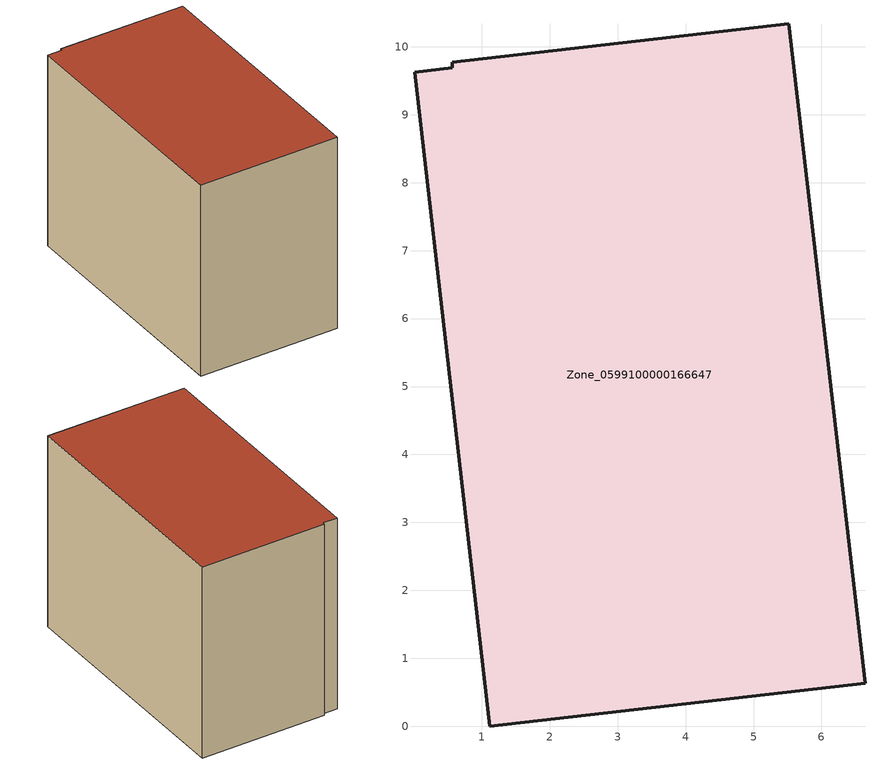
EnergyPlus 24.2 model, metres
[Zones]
Zone_0599100000166647
 floor ground (C_G): 0.57,9.77 5.52,10.34 6.64,0.63 1.12,0 0.01,9.62 0.56,9.69 z0
 wall outside (C_F): 6.64,0.63 5.52,10.34 0.57,9.77 0.56,9.69 0.01,9.62 1.12,0 6.64,0.63 z0:7.83
 roof outside (C_R): 5.52,10.34 0.57,9.77 0.56,9.69 0.01,9.62 1.12,0 6.64,0.63 z7.83
[BUILDING]
Pand.0599100000166647: North Axis=0; Terrain=City; Loads Convergence Tolerance Value=0.04; Temperature Convergence Tolerance Value=0.4; Solar Distribution=FullExterior; Maximum Number of Warmup Days=25; Minimum Number of Warmup Days=1
[Site:Location]
Rotterdam.The.Hague.AP_ZH_NLD Design_Conditions: Latitude=51.96; Longitude=4.45; Time Zone=1; Elevation=-4.5
[SITE:GROUNDTEMPERATURE:BUILDINGSURFACE]
18, 18, 18, 18, 18, 18, 18, 18, 18, 18, 18, 18
[MATERIAL] Thermal Absorptance=0.9; Solar Absorptance=0.7; Visible Absorptance=0.7
Name | Roughness | Thickness | Conductivity | Density | Specific Heat
G.TI.1946-1964 | MediumSmooth | 0.15 | 1 | 540 | 1210
F.TI.1946-1964 | Rough | 0.3 | 0.857143 | 1920 | 840
R.TI.1946-1964 | MediumRough | 0.2 | 0.277778 | 1500 | 1000
[CONSTRUCTION]
C_G: G.TI.1946-1964
C_F: F.TI.1946-1964
C_R: R.TI.1946-1964
[ZONE]
Zone_0599100000166647: Type=1; Multiplier=1; Ceiling Height=Autocalculate; Volume=Autocalculate; Floor Area=autocalculate; Part of Total Floor Area=Yes
[ZONEINFILTRATION:DESIGNFLOWRATE]
Infil_Zone_0599100000166647: Zone or ZoneList or Space or SpaceList=Zone_0599100000166647; Schedule=AlwaysOn; Design Flow Rate Calculation Method=Flow/Area; Flow Rate per Floor Area=0.003; Constant Term Coefficient=1; Temperature Term Coefficient=0; Velocity Term Coefficient=0; Velocity Squared Term Coefficient=0
[HVACTEMPLATE:ZONE:IDEALLOADSAIRSYSTEM]
Zone_0599100000166647: Maximum Heating Supply Air Temperature=50; Minimum Cooling Supply Air Temperature=13; Maximum Heating Supply Air Humidity Ratio=0.0156; Minimum Cooling Supply Air Humidity Ratio=0.0077; Heating Limit=NoLimit; Cooling Limit=NoLimit; Dehumidification Control Type=ConstantSensibleHeatRatio; Cooling Sensible Heat Ratio=0.7; Dehumidification Setpoint=60; Humidification Control Type=None; Humidification Setpoint=30; Outdoor Air Method=None; Outdoor Air Flow Rate per Person=0.00944; Outdoor Air Flow Rate per Zone Floor Area=0; Outdoor Air Flow Rate per Zone=0; Demand Controlled Ventilation Type=None; Outdoor Air Economizer Type=NoEconomizer; Heat Recovery Type=None; Sensible Heat Recovery Effectiveness=0.7; Latent Heat Recovery Effectiveness=0.65
[ZONECONTROL:THERMOSTAT]
ThermostatControl_Zone_0599100000166647: Zone or ZoneList=Zone_0599100000166647; Control Type Schedule=DualSetpointControlType; Control 1=Thermostat_Zone_0599100000166647; Temperature Difference Between Cutout And Setpoint=0
[THERMOSTATSETPOINT:DUALSETPOINT]
Thermostat_Zone_0599100000166647: Heating Setpoint Temperature Schedule=HeatingSetpoint_Zone_0599100000166647; Cooling Setpoint Temperature Schedule=CoolingSetpoint_Zone_0599100000166647
[SCHEDULE:COMPACT]
HeatingSetpoint_Zone_0599100000166647: Through: 12/31, For: AllDays, Until: 24:00, 21
CoolingSetpoint_Zone_0599100000166647: Through: 12/31, For: AllDays, Until: 24:00, 24
DualSetpointControlType: Through: 12/31, For: AllDays, Until: 24:00, 4
AlwaysOn: Through: 12/31, For: AllDays, Until: 24:00, 1
